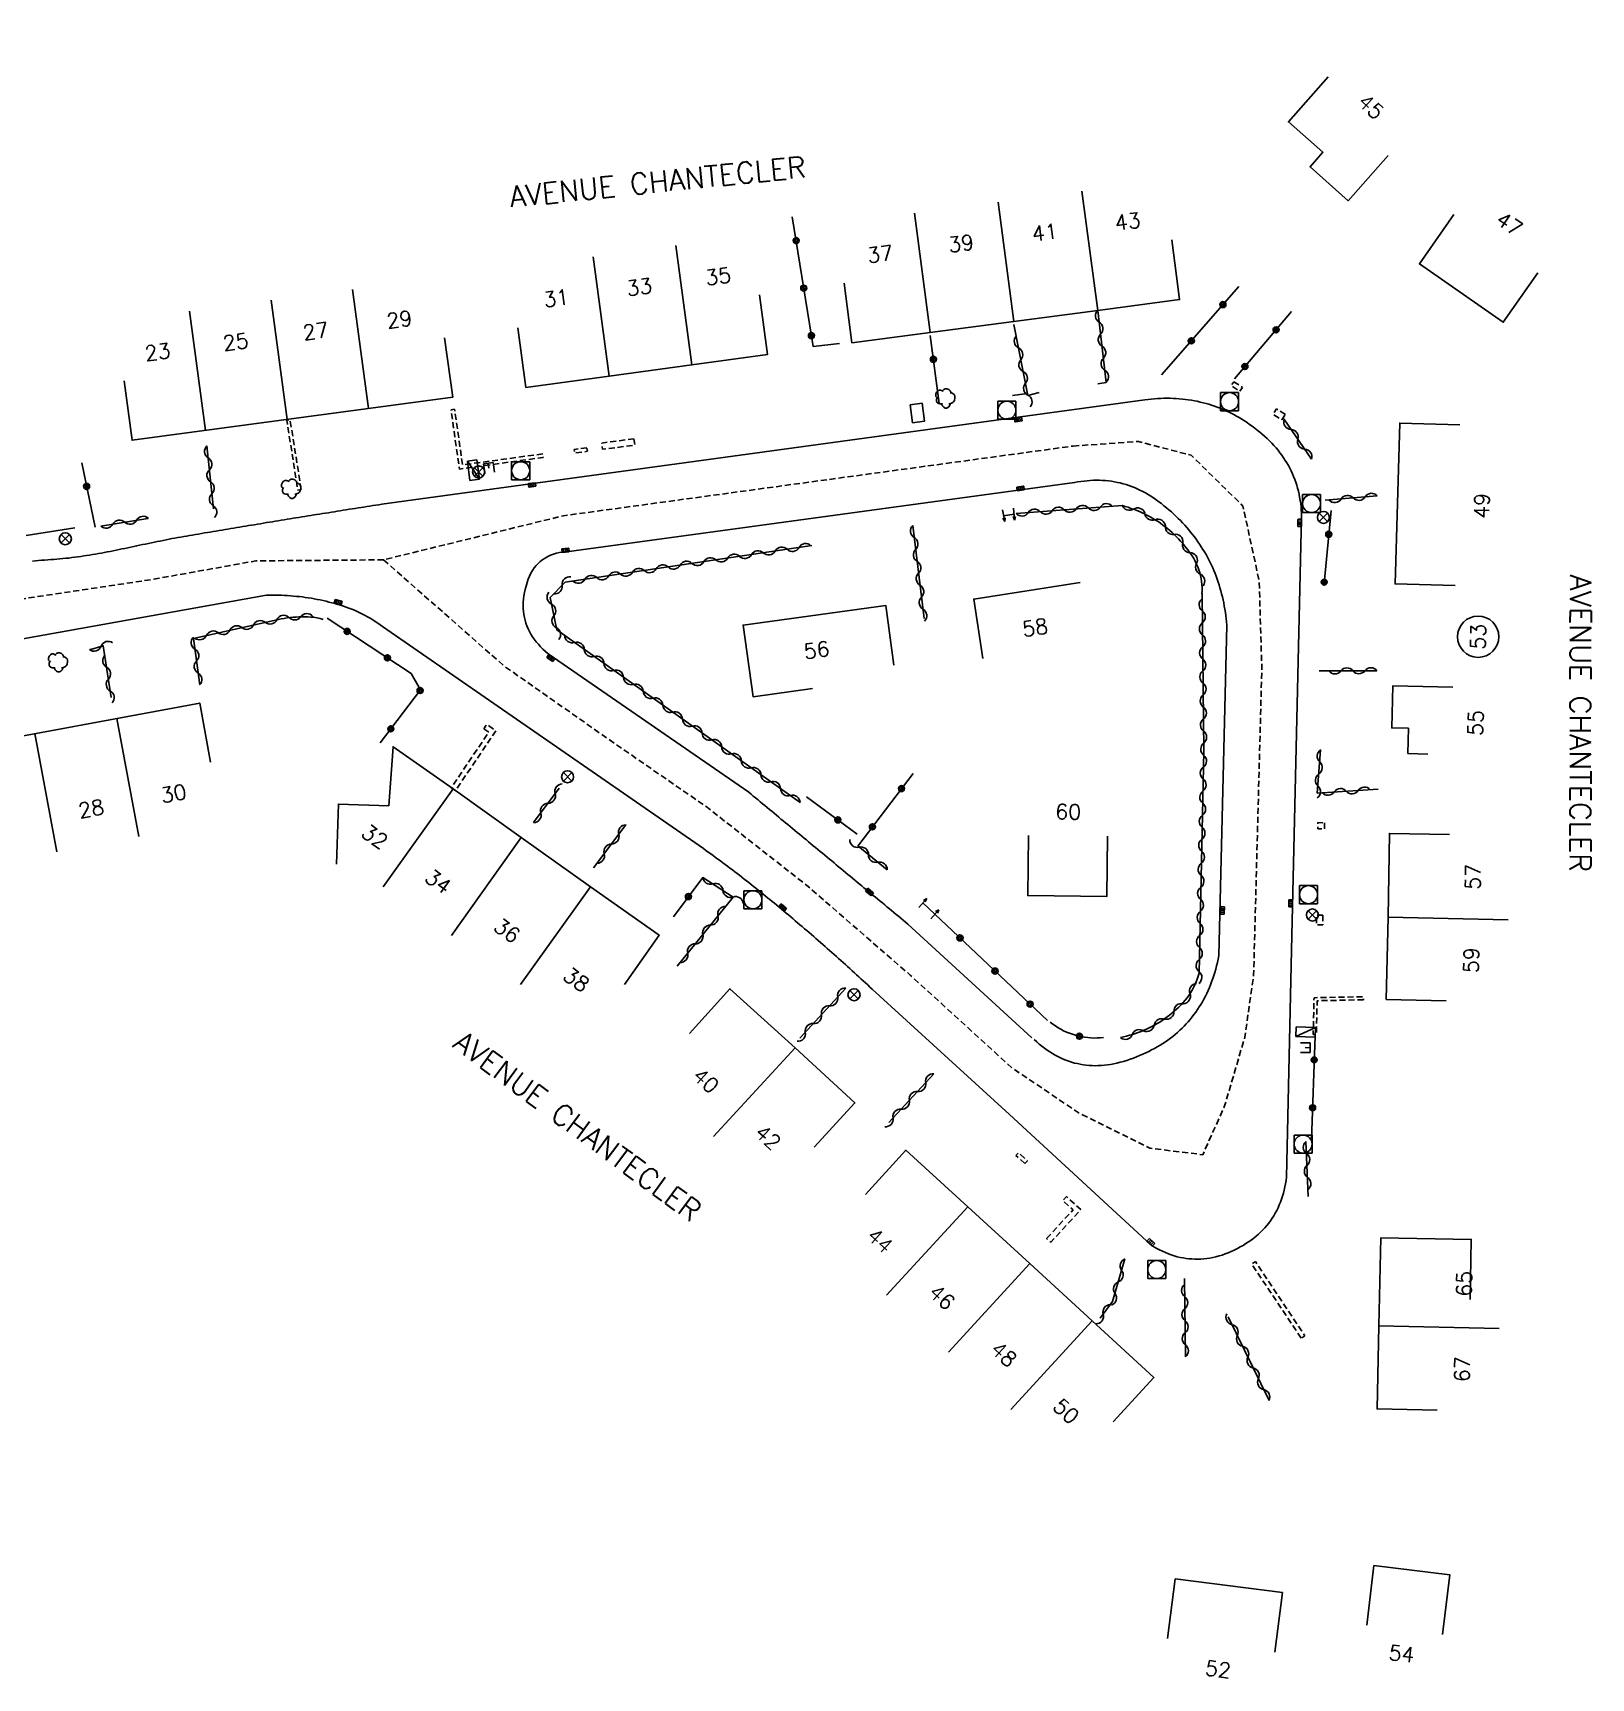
# Model space of a CAD drawing. Header units: millimetres. Extents: x 150037 to 150985, y 153000 to 154000.
# Drawn here: x 150397.4 to 150526.9, y 153077.4 to 153214.2 of the extents above; entities that cross this region are included whole.
import ezdxf
from ezdxf.enums import TextEntityAlignment as Align

# ---------------------------------------------------------------- set-up
doc = ezdxf.new("R2010")
doc.units = ezdxf.units.MM
doc.linetypes.add('DASHED', pattern=[0.75, 0.5, -0.25])
doc.layers.get('0').update_dxf_attribs({"linetype": 'CONTINUOUS'})
for name, color, linetype in [('W0001', 6, 'DASHED'), ('W0008', 7, 'CONTINUOUS'), ('W0100', 7, 'CONTINUOUS'), ('W0105', 7, 'CONTINUOUS'), ('W0112', 1, 'DASHED'), ('W0300', 7, 'CONTINUOUS'), ('W0302', 3, 'CONTINUOUS'), ('W0310', 3, 'CONTINUOUS'), ('W0322', 7, 'CONTINUOUS'), ('W0400', 7, 'CONTINUOUS'), ('W0420', 7, 'CONTINUOUS'), ('W0430', 7, 'CONTINUOUS'), ('W0469', 7, 'CONTINUOUS'), ('W0989', 7, 'CONTINUOUS'), ('W0991', 7, 'CONTINUOUS'), ('W1102', 7, 'CONTINUOUS'), ('W1471', 7, 'CONTINUOUS')]:
    doc.layers.add(name, color=color, linetype=linetype)
doc.styles.get("Standard").update_dxf_attribs({"font": 'romans.shx', "width": 0.85})

# ---------------------------------------------------------------- blocks, each defined once
blk = doc.blocks.new('T400')
for p, q in [((-0.15, 0.3), (0.15, 0.3)), ((-0.15, -0.25), (-0.15, 0.3)), ((-0.15, 0.15), (0.15, 0.15)), ((-0.15, 0), (0.15, 0)), ((0.15, 0.3), (0.15, -0.25)), ((-0.15, -0.15), (0.15, -0.15)), ((-0.15, -0.25), (-0.15, -0.3)), ((-0.15, -0.3), (0.15, -0.3)), ((0.15, -0.3), (0.15, -0.25))]:
    blk.add_line(p, q)
blk = doc.blocks.new('T420')
for p, q in [((0.75, 0.75), (-0.75, 0.75)), ((-0.75, 0.75), (-0.75, -0.75)), ((0.75, 0.75), (0.75, -0.75)), ((0.75, -0.75), (-0.75, -0.75))]:
    blk.add_line(p, q)
blk.add_ellipse((0, 0), major_axis=(-0.53, 0.53), ratio=1, start_param=3.926991, end_param=10.210176)
blk = doc.blocks.new('T430')
at = {"flags": 128}
for points in [[(-0.4, 2.1), (0.4, 2.1)], [(-0.4, 2.1), (-0.4, 1.3)], [(-0.4, 1.7), (0, 1.7)], [(0.8, 0.8), (-0.8, 0.8)], [(-0.8, 0.8), (-0.8, 0)], [(0.8, 0.8), (-0.8, 0)], [(-0.8, 0), (0.8, 0)], [(-0.4, 1.3), (0.4, 1.3)], [(0.8, 0), (0.8, 0.8)]]:
    blk.add_lwpolyline(points, dxfattribs=at)
blk = doc.blocks.new('T300')
for p, q in [((-0.8, 0.51), (-0.86, 0.34)), ((-0.86, 0.34), (-0.86, 0.17)), ((-0.86, 0.17), (-0.74, 0.06)), ((-0.69, 0.63), (-0.8, 0.51)), ((-0.8, -0.06), (-0.74, 0.06)), ((-0.74, 0.06), (-0.69, 0.11)), ((-0.57, 0.69), (-0.69, 0.63)), ((-0.46, 0.69), (-0.57, 0.69)), ((-0.29, 0.63), (-0.46, 0.69)), ((-0.29, 0.63), (-0.17, 0.74)), ((-0.23, 0.57), (-0.29, 0.63)), ((-0.17, 0.74), (-0.06, 0.8)), ((-0.06, 0.8), (0.06, 0.8)), ((0.06, 0.8), (0.23, 0.74)), ((0.23, 0.74), (0.34, 0.63)), ((0.34, 0.63), (0.4, 0.51)), ((0.46, 0.46), (0.34, 0.46)), ((0.4, 0.51), (0.4, 0.46)), ((0.57, 0.4), (0.46, 0.46)), ((0.57, 0.4), (0.69, 0.29)), ((0.69, 0.29), (0.74, 0.17)), ((0.74, 0.06), (0.69, -0.17)), ((0.74, 0.17), (0.74, 0.06)), ((-0.8, -0.17), (-0.8, -0.06)), ((-0.8, -0.23), (-0.8, -0.17)), ((-0.74, -0.34), (-0.8, -0.23)), ((-0.69, -0.4), (-0.74, -0.34)), ((-0.51, -0.46), (-0.69, -0.4)), ((-0.4, -0.46), (-0.51, -0.46)), ((-0.4, -0.46), (-0.34, -0.46)), ((-0.34, -0.46), (-0.34, -0.4)), ((-0.34, -0.51), (-0.34, -0.46)), ((-0.29, -0.63), (-0.34, -0.51)), ((-0.17, -0.74), (-0.29, -0.63)), ((-0.06, -0.8), (-0.17, -0.74)), ((0.06, -0.8), (-0.06, -0.8)), ((0.17, -0.74), (0.06, -0.8)), ((0.23, -0.69), (0.17, -0.74)), ((0.29, -0.46), (0.23, -0.46)), ((0.29, -0.63), (0.23, -0.69)), ((0.46, -0.4), (0.29, -0.46)), ((0.34, -0.51), (0.29, -0.63)), ((0.34, -0.51), (0.34, -0.46)), ((0.57, -0.34), (0.46, -0.4)), ((0.63, -0.29), (0.57, -0.34)), ((0.69, -0.17), (0.63, -0.29))]:
    blk.add_line(p, q)
blk = doc.blocks.new('t105o')
for p, q in [((-0.5, 0), (0.5, 0)), ((0.5, 0), (0.2, 0.1)), ((0.5, 0), (0.2, -0.1))]:
    blk.add_line(p, q)
blk = doc.blocks.new('t322o')
at = {"color": 0, "linetype": 'Continuous'}
for radius in [0.25, 0.15]:
    blk.add_circle((0, 0), radius, dxfattribs=at)
blk = doc.blocks.new('t310o')
at = {"color": 0, "linetype": 'Continuous'}
for centre, start, end in [((-0.5, 0.38), 216.8699, 323.1304), ((0.5, -0.37), 36.8699, 143.1303)]:
    blk.add_arc(centre, 0.625, start, end, dxfattribs=at)
blk = doc.blocks.new('T1471')
at = {"color": 0, "linetype": 'Continuous', "flags": 128}
blk.add_lwpolyline([(-0.75, -0.5), (-0.75, 0.5), (0.75, 0.5), (0.75, -0.5), (-0.75, -0.5)], dxfattribs=at)
blk = doc.blocks.new('T469')
at = {"color": 0, "linetype": 'Continuous', "flags": 128}
for points in [[(-0.35, 0.35), (0.35, -0.35)], [(-0.35, -0.35), (0.35, 0.35)]]:
    blk.add_lwpolyline(points, dxfattribs=at)
at = {"color": 0, "linetype": 'Continuous'}
blk.add_circle((0, 0), 0.5, dxfattribs=at)

msp = doc.modelspace()

# ---------------------------------------------------------------- linework, layer by layer
at = {"layer": 'W0001', "flags": 128}
msp.add_lwpolyline([(150426.51, 153170.37), (150415.89, 153170.28), (150407.32, 153168.74), (150394.54, 153166.83), (150389.23, 153166.35), (150383.24, 153167.36), (150379.26, 153170.8), (150375.07, 153175.28), (150371.51, 153180.66), (150368.05, 153186.94), (150366.1, 153191.09), (150363.87, 153196.76), (150361.89, 153203.5), (150360.4, 153209.82), (150358.88, 153216.33), (150352.5, 153243.7), (150345.45, 153273.85), (150343.01, 153284.16)], dxfattribs=at)
msp.add_lwpolyline([(150483.84, 153179.83), (150489.26, 153180.21), (150493.65, 153179.06), (150497.95, 153174.84), (150499.3, 153168.61), (150499.52, 153161.36), (150498.84, 153135.87), (150498.11, 153130.69), (150496.43, 153124.98), (150494.61, 153120.91), (150490.21, 153121.45), (150484.34, 153124.37), (150478.74, 153128.13), (150470.29, 153135.84), (150461.7, 153143.3), (150453.33, 153149.85), (150445.38, 153155.34), (150436.56, 153161.52), (150426.51, 153170.37), (150441.45, 153174.03)], close=True, dxfattribs=at)
at = {"layer": 'W0008', "flags": 128}
for points in [[(150490.3, 153113.41), (150490.54, 153113.26), (150490.78, 153113.12), (150491.02, 153112.99), (150491.26, 153112.88), (150491.51, 153112.77), (150491.75, 153112.67), (150491.99, 153112.58), (150492.24, 153112.5), (150492.48, 153112.43), (150492.72, 153112.37), (150492.97, 153112.33), (150493.22, 153112.29), (150493.46, 153112.26), (150493.71, 153112.24), (150493.96, 153112.23), (150494.21, 153112.23), (150494.45, 153112.23), (150494.7, 153112.25), (150494.95, 153112.28), (150495.21, 153112.32), (150495.46, 153112.37), (150495.71, 153112.43), (150495.96, 153112.5), (150496.21, 153112.57), (150496.47, 153112.66), (150496.72, 153112.76), (150496.98, 153112.87), (150497.23, 153112.98), (150497.49, 153113.11), (150497.73, 153113.24), (150497.97, 153113.37), (150498.2, 153113.52), (150498.42, 153113.66), (150498.64, 153113.81), (150498.85, 153113.97), (150499.05, 153114.13), (150499.24, 153114.3), (150499.42, 153114.47), (150499.6, 153114.65), (150499.77, 153114.84), (150499.94, 153115.02), (150500.09, 153115.22), (150500.24, 153115.42), (150500.38, 153115.62), (150500.51, 153115.83), (150500.64, 153116.05), (150500.76, 153116.27), (150500.87, 153116.5), (150500.97, 153116.73), (150501.07, 153116.97), (150501.16, 153117.21), (150501.24, 153117.46), (150501.31, 153117.71), (150501.38, 153117.97), (150501.43, 153118.23), (150501.49, 153118.5), (150501.53, 153118.77), (150501.57, 153119.05), (150501.98, 153137.91), (150502.83, 153173.97), (150502.82, 153174.25), (150502.8, 153174.52), (150502.78, 153174.79), (150502.75, 153175.05), (150502.71, 153175.31), (150502.66, 153175.57), (150502.61, 153175.83), (150502.56, 153176.08), (150502.49, 153176.33), (150502.42, 153176.58), (150502.34, 153176.82), (150502.25, 153177.06), (150502.16, 153177.29), (150502.06, 153177.53), (150501.96, 153177.76), (150501.85, 153177.98), (150501.73, 153178.21), (150501.6, 153178.43), (150501.47, 153178.64), (150501.33, 153178.86), (150501.18, 153179.07), (150501.03, 153179.27), (150500.87, 153179.48), (150500.7, 153179.68), (150500.53, 153179.88), (150500.35, 153180.07), (150500.16, 153180.26), (150499.97, 153180.45), (150499.77, 153180.63), (150499.56, 153180.81), (150499.35, 153180.99), (150499.14, 153181.16), (150498.93, 153181.32), (150498.72, 153181.48), (150498.5, 153181.63), (150498.29, 153181.78), (150498.07, 153181.92), (150497.85, 153182.06), (150497.63, 153182.19), (150497.41, 153182.32), (150497.19, 153182.44), (150496.97, 153182.55), (150496.74, 153182.67), (150496.51, 153182.77), (150496.28, 153182.87), (150496.05, 153182.97), (150495.82, 153183.06), (150495.59, 153183.14), (150495.35, 153183.22), (150495.11, 153183.3), (150494.88, 153183.37), (150494.64, 153183.43), (150494.4, 153183.49), (150494.15, 153183.55), (150493.91, 153183.6), (150493.66, 153183.64), (150493.41, 153183.68), (150493.17, 153183.71), (150492.92, 153183.74), (150492.66, 153183.76), (150492.41, 153183.78), (150492.16, 153183.79), (150491.9, 153183.8), (150491.64, 153183.8), (150491.38, 153183.8), (150491.12, 153183.79), (150490.86, 153183.78), (150490.59, 153183.76), (150490.33, 153183.74), (150490.06, 153183.71), (150489.79, 153183.67), (150426.36, 153174.99), (150426.11, 153174.95), (150425.87, 153174.92), (150425.62, 153174.88), (150425.38, 153174.84), (150425.13, 153174.8), (150424.88, 153174.76), (150424.64, 153174.72), (150424.39, 153174.68), (150424.15, 153174.65), (150423.9, 153174.61), (150423.65, 153174.57), (150423.41, 153174.53), (150423.16, 153174.49), (150422.92, 153174.45), (150422.67, 153174.41), (150422.43, 153174.37), (150422.18, 153174.33), (150421.93, 153174.29), (150421.69, 153174.25), (150421.44, 153174.21), (150421.2, 153174.17), (150420.95, 153174.14), (150420.71, 153174.1), (150420.46, 153174.06), (150420.21, 153174.02), (150419.97, 153173.98), (150419.72, 153173.94), (150419.48, 153173.9), (150419.23, 153173.86), (150418.99, 153173.82), (150418.74, 153173.78), (150418.49, 153173.74), (150418.25, 153173.7), (150418, 153173.66), (150417.76, 153173.62), (150417.51, 153173.58), (150417.27, 153173.54), (150417.02, 153173.5), (150416.78, 153173.46), (150416.53, 153173.41), (150416.28, 153173.37), (150416.04, 153173.33), (150415.79, 153173.29), (150415.55, 153173.25), (150415.3, 153173.21), (150415.06, 153173.17), (150414.81, 153173.13), (150414.57, 153173.09), (150414.32, 153173.05), (150414.07, 153173.01), (150413.83, 153172.97), (150413.58, 153172.93), (150413.34, 153172.88), (150413.09, 153172.84), (150412.85, 153172.8), (150412.6, 153172.76), (150412.36, 153172.72), (150412.11, 153172.68), (150411.87, 153172.64), (150411.62, 153172.6), (150411.37, 153172.55), (150411.13, 153172.51), (150410.88, 153172.47), (150410.64, 153172.43), (150410.39, 153172.39), (150410.15, 153172.35), (150409.9, 153172.3), (150409.66, 153172.26), (150409.41, 153172.22), (150409.17, 153172.17), (150408.92, 153172.13), (150408.68, 153172.08), (150408.43, 153172.03), (150408.19, 153171.98), (150407.94, 153171.93), (150407.7, 153171.88), (150407.46, 153171.83), (150407.21, 153171.78), (150406.97, 153171.73), (150406.72, 153171.68), (150406.48, 153171.63), (150406.24, 153171.58), (150405.99, 153171.52), (150405.75, 153171.47), (150405.5, 153171.42), (150405.26, 153171.37), (150405.02, 153171.32), (150404.77, 153171.27), (150404.53, 153171.22), (150404.28, 153171.17), (150404.04, 153171.12), (150403.79, 153171.07), (150403.55, 153171.02), (150403.31, 153170.98), (150403.06, 153170.93), (150402.82, 153170.89), (150402.57, 153170.84), (150402.32, 153170.8), (150402.08, 153170.76), (150401.83, 153170.72), (150401.59, 153170.69), (150401.34, 153170.65), (150401.09, 153170.62), (150400.84, 153170.58), (150400.6, 153170.55), (150400.35, 153170.52), (150400.1, 153170.5), (150399.85, 153170.47), (150399.6, 153170.45), (150399.35, 153170.43), (150399.1, 153170.41), (150398.85, 153170.39), (150398.6, 153170.37), (150398.34, 153170.35), (150398.09, 153170.33), (150397.84, 153170.31), (150397.59, 153170.29), (150397.33, 153170.27)], [(150480.41, 153130.62), (150470.09, 153140.09), (150469.9, 153140.25), (150469.7, 153140.41), (150469.51, 153140.57), (150469.32, 153140.73), (150469.13, 153140.88), (150468.94, 153141.04), (150468.75, 153141.2), (150468.56, 153141.36), (150468.36, 153141.52), (150468.17, 153141.68), (150467.98, 153141.84), (150467.79, 153142), (150467.6, 153142.16), (150467.41, 153142.31), (150467.21, 153142.47), (150467.02, 153142.63), (150466.83, 153142.79), (150466.64, 153142.95), (150466.45, 153143.11), (150466.26, 153143.27), (150466.06, 153143.43), (150465.87, 153143.58), (150465.68, 153143.74), (150465.49, 153143.9), (150465.3, 153144.06), (150465.11, 153144.22), (150464.92, 153144.38), (150464.72, 153144.54), (150464.53, 153144.7), (150464.34, 153144.85), (150464.15, 153145.01), (150463.96, 153145.17), (150463.77, 153145.33), (150463.57, 153145.49), (150463.38, 153145.65), (150463.19, 153145.81), (150463, 153145.97), (150462.81, 153146.12), (150462.62, 153146.28), (150462.42, 153146.44), (150462.23, 153146.6), (150462.04, 153146.76), (150461.85, 153146.92), (150461.66, 153147.08), (150461.47, 153147.24), (150461.28, 153147.4), (150461.08, 153147.55), (150460.89, 153147.71), (150460.7, 153147.87), (150460.51, 153148.03), (150460.32, 153148.19), (150460.13, 153148.35), (150459.93, 153148.51), (150459.74, 153148.67), (150459.55, 153148.82), (150459.36, 153148.98), (150459.17, 153149.14), (150458.98, 153149.3), (150458.79, 153149.46), (150458.59, 153149.62), (150458.4, 153149.78), (150458.21, 153149.94), (150458.02, 153150.09), (150457.83, 153150.25), (150457.64, 153150.41), (150457.44, 153150.57), (150457.25, 153150.73), (150457.06, 153150.89), (150456.87, 153151.05), (150440.2, 153162.56), (150439.97, 153162.75), (150439.76, 153162.94), (150439.56, 153163.14), (150439.38, 153163.35), (150439.2, 153163.55), (150439.04, 153163.76), (150438.9, 153163.97), (150438.76, 153164.19), (150438.64, 153164.41), (150438.53, 153164.64), (150438.43, 153164.87), (150438.35, 153165.1), (150438.28, 153165.34), (150438.22, 153165.58), (150438.18, 153165.82), (150438.15, 153166.07), (150438.13, 153166.32), (150438.12, 153166.58), (150438.13, 153166.84), (150438.15, 153167.1), (150438.18, 153167.37), (150438.23, 153167.64), (150438.29, 153167.91), (150438.36, 153168.19), (150438.44, 153168.48), (150438.54, 153168.75), (150438.64, 153169.01), (150438.76, 153169.25), (150438.9, 153169.48), (150439.04, 153169.69), (150439.2, 153169.89), (150439.36, 153170.07), (150439.54, 153170.24), (150439.74, 153170.39), (150439.94, 153170.52), (150440.16, 153170.64), (150440.39, 153170.75), (150440.63, 153170.84), (150440.88, 153170.91), (150441.14, 153170.97), (150441.42, 153171.01), (150441.71, 153171.04), (150483.95, 153176.79), (150484.21, 153176.84), (150484.48, 153176.89), (150484.74, 153176.92), (150485, 153176.95), (150485.26, 153176.97), (150485.52, 153176.98), (150485.77, 153176.99), (150486.02, 153176.98), (150486.28, 153176.97), (150486.53, 153176.96), (150486.77, 153176.93), (150487.02, 153176.9), (150487.27, 153176.86), (150487.51, 153176.81), (150487.75, 153176.76), (150487.99, 153176.7), (150488.23, 153176.63), (150488.47, 153176.55), (150488.7, 153176.46), (150488.93, 153176.37), (150489.16, 153176.27), (150489.39, 153176.17), (150489.62, 153176.05), (150489.85, 153175.93), (150490.07, 153175.8), (150490.3, 153175.66), (150490.52, 153175.52), (150490.74, 153175.36), (150490.95, 153175.2), (150491.17, 153175.04), (150491.38, 153174.87), (150491.59, 153174.7), (150491.8, 153174.53), (150492, 153174.35), (150492.19, 153174.18), (150492.38, 153174), (150492.57, 153173.81), (150492.75, 153173.63), (150492.93, 153173.44), (150493.11, 153173.26), (150493.28, 153173.06), (150493.44, 153172.87), (150493.6, 153172.68), (150493.76, 153172.48), (150493.92, 153172.28), (150494.07, 153172.08), (150494.21, 153171.87), (150494.35, 153171.66), (150494.49, 153171.45), (150494.62, 153171.24), (150494.75, 153171.03), (150494.88, 153170.81), (150495, 153170.59), (150495.11, 153170.37), (150495.22, 153170.15), (150495.33, 153169.92), (150495.44, 153169.7), (150495.53, 153169.47), (150495.63, 153169.23), (150495.72, 153169), (150495.81, 153168.76), (150495.89, 153168.52), (150495.97, 153168.28), (150496.04, 153168.04), (150496.11, 153167.79), (150496.18, 153167.54), (150496.24, 153167.29), (150496.3, 153167.04), (150496.35, 153166.78), (150496.4, 153166.52), (150496.45, 153166.26), (150496.49, 153166), (150496.52, 153165.74), (150496.56, 153165.47), (150496.58, 153165.2), (150496.61, 153164.93)], [(150388.78, 153162.42), (150416.78, 153167.42), (150417.03, 153167.42), (150417.28, 153167.43), (150417.53, 153167.43), (150417.78, 153167.42), (150418.03, 153167.42), (150418.28, 153167.41), (150418.53, 153167.39), (150418.78, 153167.38), (150419.03, 153167.36), (150419.27, 153167.33), (150419.52, 153167.31), (150419.77, 153167.28), (150420.01, 153167.25), (150420.26, 153167.21), (150420.51, 153167.17), (150420.75, 153167.13), (150421, 153167.08), (150421.24, 153167.03), (150421.48, 153166.98), (150421.73, 153166.92), (150421.97, 153166.86), (150422.21, 153166.8), (150422.45, 153166.73), (150422.7, 153166.66), (150422.94, 153166.59), (150423.17, 153166.51), (150423.41, 153166.43), (150423.64, 153166.35), (150423.87, 153166.26), (150424.09, 153166.17), (150424.32, 153166.07), (150424.54, 153165.96), (150424.76, 153165.86), (150424.98, 153165.74), (150425.19, 153165.63), (150425.4, 153165.51), (150425.61, 153165.38), (150425.82, 153165.25), (150426.03, 153165.11), (150426.23, 153164.97), (150426.43, 153164.83), (150453.11, 153146.36), (150453.31, 153146.21), (150453.51, 153146.07), (150453.71, 153145.92), (150453.91, 153145.78), (150454.11, 153145.63), (150454.31, 153145.48), (150454.51, 153145.33), (150454.71, 153145.19), (150454.91, 153145.04), (150455.11, 153144.89), (150455.31, 153144.74), (150455.51, 153144.59), (150455.7, 153144.44), (150455.9, 153144.29), (150456.1, 153144.14), (150456.29, 153143.99), (150456.49, 153143.83), (150456.68, 153143.68), (150456.88, 153143.53), (150457.07, 153143.37), (150457.27, 153143.22), (150457.46, 153143.06), (150457.66, 153142.91), (150457.85, 153142.75), (150458.04, 153142.6), (150458.23, 153142.44), (150458.43, 153142.28), (150458.62, 153142.13), (150458.81, 153141.97), (150459.01, 153141.81), (150459.2, 153141.65), (150459.4, 153141.49), (150459.59, 153141.32), (150459.78, 153141.16), (150459.97, 153141), (150460.17, 153140.84), (150460.36, 153140.68), (150460.55, 153140.52), (150460.74, 153140.35), (150460.93, 153140.19), (150461.13, 153140.03), (150461.32, 153139.87), (150461.51, 153139.7), (150461.7, 153139.54), (150461.89, 153139.38), (150462.08, 153139.21), (150462.27, 153139.05), (150462.46, 153138.88), (150462.65, 153138.72), (150462.84, 153138.55), (150463.03, 153138.39), (150463.22, 153138.22), (150463.4, 153138.05), (150463.59, 153137.89), (150463.78, 153137.72), (150463.97, 153137.56), (150464.16, 153137.39), (150464.34, 153137.22), (150464.53, 153137.05), (150464.72, 153136.89), (150464.9, 153136.72), (150465.09, 153136.55), (150465.28, 153136.38), (150465.46, 153136.21), (150465.65, 153136.04), (150465.83, 153135.87), (150466.02, 153135.7), (150466.2, 153135.53), (150466.39, 153135.36), (150466.57, 153135.19), (150466.76, 153135.02), (150466.94, 153134.85), (150467.13, 153134.68), (150478.54, 153124.26), (150490.29, 153113.41)], [(150480.6, 153130.48), (150480.81, 153130.28), (150481.02, 153130.1), (150481.23, 153129.93), (150481.45, 153129.76), (150481.67, 153129.61), (150481.89, 153129.46), (150482.11, 153129.32), (150482.33, 153129.19), (150482.56, 153129.07), (150482.78, 153128.96), (150483.01, 153128.86), (150483.24, 153128.76), (150483.48, 153128.68), (150483.71, 153128.6), (150483.95, 153128.53), (150484.19, 153128.48), (150484.43, 153128.43), (150484.67, 153128.39), (150484.92, 153128.36), (150485.17, 153128.33), (150485.42, 153128.32), (150485.67, 153128.31), (150485.92, 153128.32), (150486.18, 153128.33), (150486.43, 153128.35), (150486.69, 153128.38), (150486.95, 153128.42), (150487.22, 153128.47), (150487.48, 153128.53), (150487.75, 153128.6), (150488.02, 153128.67), (150488.29, 153128.75), (150488.57, 153128.85), (150488.84, 153128.94), (150489.1, 153129.05), (150489.36, 153129.15), (150489.62, 153129.26), (150489.87, 153129.38), (150490.12, 153129.49), (150490.36, 153129.62), (150490.6, 153129.74), (150490.83, 153129.88), (150491.06, 153130.01), (150491.28, 153130.15), (150491.5, 153130.3), (150491.71, 153130.44), (150491.92, 153130.6), (150492.12, 153130.75), (150492.32, 153130.91), (150492.51, 153131.08), (150492.7, 153131.25), (150492.89, 153131.42), (150493.06, 153131.6), (150493.24, 153131.79), (150493.41, 153131.97), (150493.57, 153132.16), (150493.73, 153132.36), (150493.88, 153132.56), (150494.03, 153132.76), (150494.18, 153132.97), (150494.32, 153133.19), (150494.45, 153133.4), (150494.58, 153133.62), (150494.71, 153133.85), (150494.83, 153134.08), (150494.94, 153134.31), (150495.05, 153134.55), (150495.16, 153134.8), (150495.26, 153135.04), (150495.35, 153135.29), (150495.45, 153135.55), (150495.53, 153135.81), (150495.61, 153136.07), (150495.69, 153136.34), (150495.76, 153136.62), (150495.83, 153136.89), (150495.89, 153137.17), (150495.95, 153137.46), (150496.6, 153164.92)]]:
    msp.add_lwpolyline(points, dxfattribs=at)
at = {"layer": 'W0100', "flags": 128}
for points in [[(150510.01, 153203.98), (150506.7, 153200.23), (150503.53, 153203.03), (150504.6, 153204.25), (150501.73, 153206.78), (150505.03, 153210.53)], [(150522.45, 153194.23), (150519.59, 153190.12), (150512.62, 153194.97), (150515.47, 153199.08)], [(150464.8, 153193.38), (150465.44, 153188.42), (150471.96, 153189.27), (150478.91, 153190.19), (150485.89, 153191.11), (150492.68, 153192.01), (150492.03, 153196.97)], [(150437.68, 153189.67), (150438.35, 153184.71), (150445.26, 153185.65), (150452.15, 153186.57), (150458.44, 153187.45), (150457.75, 153192.4)], [(150404.94, 153185.26), (150405.61, 153180.31), (150432.26, 153183.88), (150431.59, 153188.84)], [(150515.6, 153168.23), (150510.6, 153168.37), (150510.99, 153181.74), (150515.99, 153181.6)], [(150478.05, 153174.04), (150478.92, 153174.17)], [(150484.41, 153168.48), (150475.57, 153167.1), (150476.34, 153162.16)], [(150462.18, 153159.68), (150457.23, 153158.99), (150456.4, 153164.95), (150468.27, 153166.56), (150468.94, 153161.61)], [(150511.65, 153154.26), (150511.7, 153156.37), (150510.32, 153156.4), (150510.41, 153159.9), (150515.41, 153159.77)], [(150412.14, 153153.55), (150411.23, 153158.46), (150390.57, 153154.64), (150391.48, 153149.72)], [(150422.6, 153145.07), (150422.76, 153150.06), (150426.95, 153149.92), (150427.31, 153154.83), (150432.3, 153151.33), (150437.96, 153147.28), (150443.71, 153143.19), (150449.43, 153139.16), (150446.55, 153135.07)], [(150511.65, 153154.26), (150513.32, 153154.2)], [(150486.7, 153147.38), (150486.64, 153142.38), (150480.06, 153142.46), (150480.12, 153147.46)], [(150515.13, 153147.53), (150510.13, 153147.62), (150510.01, 153140.66), (150509.86, 153133.82), (150514.85, 153133.71)], [(150472.34, 153140.9), (150471.34, 153141.84)], [(150462.31, 153121.54), (150465.7, 153125.22), (150460.72, 153129.8), (150455.31, 153134.71), (150451.95, 153131)], [(150487.17, 153098.7), (150490.55, 153102.38), (150485.41, 153107.09), (150480.24, 153111.85), (150475.08, 153116.58), (150469.94, 153121.28), (150466.57, 153117.6)], [(150516.85, 153108.86), (150516.93, 153113.86), (150509.41, 153113.99), (150509.25, 153106.69), (150509.1, 153099.78), (150514.09, 153099.66)], [(150500.6, 153079.54), (150501.23, 153084.5), (150492.32, 153085.64), (150491.69, 153080.68)], [(150514.54, 153081.02), (150515.14, 153085.99), (150508.84, 153086.75), (150508.24, 153081.78)]]:
    msp.add_lwpolyline(points, dxfattribs=at)
at = {"layer": 'W0112', "flags": 128}
for points in [[(150497.18, 153185.18), (150497.91, 153184.71), (150497.7, 153184.38), (150496.96, 153184.85)], [(150439.74, 153179.18), (150433.08, 153178.26), (150432.42, 153182.89), (150432.12, 153182.84), (150432.82, 153177.92), (150439.78, 153178.88)], [(150501.48, 153182.46), (150500.73, 153182.92), (150500.45, 153182.47), (150501.19, 153182.01)], [(150419.67, 153176.21), (150418.74, 153182.02), (150418.47, 153181.97), (150419.39, 153176.17)], [(150447.33, 153180.43), (150444.65, 153180.08), (150444.71, 153179.56), (150447.4, 153179.9)], [(150443.42, 153179.69), (150442.35, 153179.54), (150442.39, 153179.24), (150443.47, 153179.39)], [(150434.85, 153156.33), (150435.26, 153156.04), (150432.14, 153151.42), (150432.5, 153151.19), (150435.85, 153156.16), (150435.09, 153156.68)], [(150504.74, 153148.51), (150504.74, 153148), (150504.18, 153148), (150504.18, 153148.52)], [(150504.6, 153140.83), (150504.59, 153140.01), (150504.05, 153140.01), (150504.06, 153140.83)], [(150507.97, 153133.79), (150504.12, 153133.71), (150504.05, 153130.91), (150503.79, 153130.91), (150503.86, 153133.96), (150507.97, 153134.05)], [(150479.82, 153120.18), (150479.08, 153120.84), (150479.3, 153121.07), (150480.03, 153120.41)], [(150481.63, 153113.94), (150483.83, 153116.32), (150482.97, 153117.09), (150483.28, 153117.43), (150484.47, 153116.34), (150481.97, 153113.63)], [(150502.8, 153105.66), (150498.67, 153111.82), (150498.98, 153112.02), (150503.1, 153105.86)]]:
    msp.add_lwpolyline(points, close=True, dxfattribs=at)
at = {"layer": 'W0302', "flags": 128}
msp.add_lwpolyline([(150396.8, 153172.38), (150400.84, 153173.03)], dxfattribs=at)
at = {"layer": 'W0310', "flags": 128}
for points in [[(150485.89, 153191.11), (150486.58, 153185.11), (150485.89, 153185)], [(150481.02, 153184.29), (150480.08, 153184.04), (150478.91, 153189.94)], [(150479.82, 153184.18), (150478.8, 153184.04)], [(150503.66, 153178.75), (150501.35, 153182.08)], [(150411.82, 153179.85), (150412.37, 153174.62)], [(150479.11, 153174.22), (150487.91, 153174.89)], [(150487.9, 153174.89), (150488.15, 153174.81), (150488.4, 153174.74), (150488.64, 153174.65), (150488.88, 153174.57), (150489.12, 153174.47), (150489.35, 153174.38), (150489.58, 153174.27), (150489.81, 153174.16), (150490.03, 153174.05), (150490.25, 153173.93), (150490.47, 153173.81), (150490.68, 153173.68), (150490.89, 153173.55), (150491.09, 153173.41), (150491.29, 153173.26), (150491.49, 153173.11), (150491.68, 153172.96), (150491.87, 153172.8), (150492.06, 153172.64), (150492.24, 153172.47), (150492.42, 153172.29), (150492.6, 153172.11), (150492.77, 153171.92), (150492.94, 153171.73), (150493.1, 153171.54), (150493.26, 153171.34), (150493.42, 153171.13), (150493.57, 153170.92), (150493.72, 153170.7), (150493.86, 153170.48), (150493.98, 153170.25), (150494.1, 153170.02), (150494.2, 153169.79), (150494.28, 153169.55), (150494.36, 153169.31), (150494.42, 153169.07), (150494.47, 153168.82), (150494.51, 153168.57), (150494.54, 153168.32), (150494.55, 153168.06), (150494.55, 153167.8), (150494.54, 153167.54)], [(150509.1, 153175.69), (150504.78, 153175.32)], [(150403.02, 153173.18), (150406.92, 153173.8)], [(150470.5, 153173.22), (150471.44, 153165.5)], [(150461.15, 153150.19), (150440.92, 153164.54), (150440.35, 153167.25), (150441.62, 153168.5), (150462.12, 153171.55)], [(150487.78, 153130.65), (150488.03, 153130.71), (150488.28, 153130.77), (150488.52, 153130.84), (150488.77, 153130.91), (150489.01, 153130.98), (150489.24, 153131.07), (150489.48, 153131.16), (150489.71, 153131.25), (150489.93, 153131.35), (150490.16, 153131.46), (150490.38, 153131.57), (150490.6, 153131.69), (150490.82, 153131.81), (150491.03, 153131.94), (150491.24, 153132.07), (150491.45, 153132.22), (150491.65, 153132.36), (150491.85, 153132.51), (150492.05, 153132.67), (150492.24, 153132.84), (150492.44, 153133), (150492.62, 153133.18), (150492.81, 153133.36), (150492.99, 153133.55), (150493.15, 153133.75), (150493.31, 153133.95), (150493.46, 153134.15), (150493.6, 153134.37), (150493.73, 153134.58), (150493.84, 153134.81), (150493.95, 153135.04), (150494.05, 153135.27), (150494.14, 153135.51), (150494.22, 153135.76), (150494.3, 153136.01), (150494.7, 153154.45), (150494.55, 153167.58)], [(150411.23, 153159.97), (150410.72, 153163.84), (150417.77, 153165.41), (150418.01, 153165.46), (150418.26, 153165.5), (150418.5, 153165.54), (150418.74, 153165.57), (150418.99, 153165.59), (150419.24, 153165.61), (150419.48, 153165.62), (150419.73, 153165.63), (150419.98, 153165.63), (150420.22, 153165.62), (150420.47, 153165.61), (150420.73, 153165.59), (150420.98, 153165.55), (150421.24, 153165.49), (150421.48, 153165.42)], [(150402.07, 153162.89), (150403.21, 153163.23), (150403.88, 153158.93)], [(150509.09, 153161.15), (150504.29, 153161.13)], [(150504.41, 153154.56), (150504.13, 153150.98), (150509.2, 153151.3)], [(150438.99, 153148.52), (150441.11, 153151.38)], [(150446.66, 153148.34), (150443.97, 153144.77)], [(150468.38, 153144.6), (150465.93, 153146.58)], [(150453.05, 153143.97), (150455.57, 153142.33), (150450.91, 153136.59)], [(150464.94, 153134.76), (150461.12, 153130.6)], [(150472.26, 153127.64), (150468.51, 153123.58)], [(150503.19, 153122.01), (150503.38, 153117.44)], [(150488.14, 153112.25), (150487.11, 153108.7), (150486.08, 153107.32)], [(150493.17, 153104.11), (150493.09, 153110.63)], [(150500.12, 153100.48), (150496.73, 153107.43)]]:
    msp.add_lwpolyline(points, dxfattribs=at)
at = {"layer": 'W0322', "flags": 128}
for points in [[(150460.49, 153198.89), (150462.22, 153188.11), (150464.41, 153188.35)], [(150497.61, 153193.1), (150491.18, 153185.75)], [(150501.99, 153191.02), (150497.25, 153185.41)], [(150471.96, 153189.02), (150472.7, 153183.38)], [(150401.42, 153178.44), (150402.54, 153173.09)], [(150505.27, 153174.48), (150504.69, 153168.39)], [(150421.82, 153165.52), (150428.8, 153160.93), (150429.58, 153159.55), (150426.23, 153155.15)], [(150465.93, 153146.57), (150470.54, 153152.61)], [(150465.89, 153147.56), (150461.66, 153150.67)], [(150453.04, 153143.97), (150450.62, 153140.7)], [(150481.7, 153132.06), (150472.35, 153140.9)], [(150486.35, 153130.65), (150486.09, 153130.63), (150485.83, 153130.62), (150485.57, 153130.61), (150485.31, 153130.63), (150485.05, 153130.65), (150484.79, 153130.68), (150484.53, 153130.72), (150484.28, 153130.78), (150484.02, 153130.85), (150483.77, 153130.92), (150483.52, 153131.01), (150483.28, 153131.11), (150483.04, 153131.22), (150482.81, 153131.34), (150482.58, 153131.47), (150482.36, 153131.61), (150482.14, 153131.76), (150481.93, 153131.92)], [(150503.94, 153130.8), (150503.66, 153122.14)]]:
    msp.add_lwpolyline(points, dxfattribs=at)
at = {"layer": 'W1102', "flags": 128}
for points in [[(150485.89, 153191.11), (150484.57, 153201.02)], [(150471.96, 153189.27), (150470.65, 153199.19)], [(150478.91, 153190.19), (150477.6, 153200.1)], [(150452.15, 153186.57), (150450.82, 153196.49)], [(150445.27, 153185.65), (150443.94, 153195.56)], [(150425.26, 153182.94), (150423.93, 153192.85)], [(150411.72, 153181.13), (150410.39, 153191.04)], [(150418.5, 153182.04), (150417.17, 153191.95)], [(150404.35, 153157.19), (150406.17, 153147.36)], [(150397.53, 153155.93), (150399.35, 153146.09)], [(150432.3, 153151.33), (150426.49, 153143.19)], [(150437.96, 153147.28), (150432.17, 153139.14)], [(150443.71, 153143.19), (150437.91, 153135.05)], [(150510.01, 153140.66), (150520, 153140.44)], [(150460.72, 153129.8), (150453.95, 153122.43)], [(150475.08, 153116.58), (150468.32, 153109.22)], [(150480.24, 153111.85), (150473.47, 153104.49)], [(150485.41, 153107.09), (150478.65, 153099.72)], [(150509.25, 153106.69), (150519.25, 153106.47)]]:
    msp.add_lwpolyline(points, dxfattribs=at)
at = {"layer": 'W1102'}
msp.add_lwpolyline([(150517.5, 153165.69, 1), (150517.5, 153162.26, 1)], format="xyb", close=True, dxfattribs=at)

# ---------------------------------------------------------------- block references
at = {"layer": 'W0105'}
for p, rotation in [((150478.05, 153174.04), 281.4873784980097), ((150478.92, 153174.17), 275.7790426389415), ((150471.34, 153141.84), 49.01293835620831), ((150472.34, 153140.9), 49.13807975946957)]:
    msp.add_blockref('t105o', p, dxfattribs=dict(at, rotation=rotation))
at = {"layer": 'W0300'}
for p in [(150473.27, 153183.79), (150418.9, 153176.28), (150399.51, 153161.85)]:
    msp.add_blockref('T300', p, dxfattribs=at)
at = {"layer": 'W0310'}
for p, rotation in [((150486, 153190.12), 276.6153620740302), ((150479.3, 153187.99), 101.1820346217935), ((150486.23, 153188.13), 276.6153620740302), ((150479.68, 153186.03), 101.1820346217935), ((150486.46, 153186.14), 276.6153620740302), ((150480.07, 153184.07), 101.1820346217935), ((150501.95, 153181.21), 124.8206056377438), ((150411.93, 153178.85), 275.9188820891275), ((150503.09, 153179.57), 124.8206056377438), ((150412.13, 153176.86), 275.9188820891275), ((150412.34, 153174.87), 275.9188820891275), ((150506.11, 153175.43), 184.9851749440276), ((150508.11, 153175.61), 184.9851749440276), ((150480.1, 153174.29), 4.340205653013168), ((150482.1, 153174.45), 4.340205653013168), ((150484.09, 153174.6), 4.340205653013168), ((150486.09, 153174.75), 4.340205653013168), ((150488.85, 153174.58), 339.9650863946693), ((150490.65, 153173.7), 328.6783560436139), ((150404.01, 153173.33), 9.109753908842727), ((150405.98, 153173.65), 9.109753908842727), ((150470.62, 153172.23), 276.9811033238724), ((150492.23, 153172.48), 317.1062878165329), ((150461.05, 153171.39), 8.46499617092452), ((150493.54, 153170.97), 306.1441432969716), ((150451.16, 153169.92), 8.46499617092452), ((150453.14, 153170.21), 8.46499617092452), ((150455.12, 153170.51), 8.46499617092452), ((150457.09, 153170.8), 8.46499617092452), ((150459.07, 153171.1), 8.46499617092452), ((150470.86, 153170.24), 276.9811033238724), ((150441.37, 153168.25), 44.49474071935816), ((150443.25, 153168.74), 8.46499617092452), ((150445.23, 153169.03), 8.46499617092452), ((150447.2, 153169.33), 8.46499617092452), ((150449.18, 153169.62), 8.46499617092452), ((150471.1, 153168.26), 276.9811033238724), ((150494.39, 153169.18), 284.4898281044017), ((150440.47, 153166.69), 101.8625035227893), ((150471.35, 153166.27), 276.9811033238724), ((150494.57, 153166.13), 90.65754453595869), ((150413.75, 153164.52), 12.60952366287329), ((150415.7, 153164.95), 12.60952366287329), ((150417.65, 153165.39), 12.60952366287329), ((150419.63, 153165.63), 1.484966833550545), ((150440.88, 153164.73), 101.8625035227893), ((150494.59, 153164.13), 90.65754453595869), ((150403.03, 153163.18), 16.45721457221683), ((150410.84, 153162.95), 97.52663120224146), ((150411.8, 153164.08), 12.60952366287329), ((150442.39, 153163.5), 144.646212922531), ((150403.49, 153161.44), 278.8782919846736), ((150444.02, 153162.34), 144.646212922531), ((150494.61, 153162.13), 90.65754453595869), ((150411.1, 153160.96), 97.52663120224146), ((150445.65, 153161.18), 144.646212922531), ((150447.28, 153160.02), 144.646212922531), ((150494.63, 153160.13), 90.65754453595869), ((150506.09, 153161.14), 180.2559368139059), ((150508.09, 153161.15), 180.2559368139059), ((150403.79, 153159.46), 278.8782919846736), ((150448.91, 153158.87), 144.646212922531), ((150450.55, 153157.71), 144.646212922531), ((150494.66, 153158.13), 90.65754453595869), ((150452.18, 153156.55), 144.646212922531), ((150494.68, 153156.13), 90.65754453595869), ((150453.81, 153155.4), 144.646212922531), ((150455.44, 153154.24), 144.646212922531), ((150457.07, 153153.08), 144.646212922531), ((150494.69, 153154.13), 88.7422378326298), ((150504.33, 153153.57), 265.5264838330959), ((150458.7, 153151.92), 144.646212922531), ((150494.65, 153152.14), 88.7422378326298), ((150504.18, 153151.57), 265.5264838330959), ((150440.78, 153150.93), 53.4500544147317), ((150460.33, 153150.77), 144.646212922531), ((150494.61, 153150.14), 88.7422378326298), ((150505.54, 153151.07), 3.59425887606185), ((150507.53, 153151.19), 3.59425887606185), ((150439.59, 153149.32), 53.4500544147317), ((150446.06, 153147.54), 232.8951737393452), ((150494.56, 153148.14), 88.7422378326298), ((150466.05, 153146.48), 141.0710574166407), ((150494.52, 153146.14), 88.7422378326298), ((150444.85, 153145.94), 232.8951737393452), ((150467.6, 153145.23), 141.0710574166407), ((150494.47, 153144.14), 88.7422378326298), ((150453.89, 153143.43), 326.7400566730886), ((150455.56, 153142.33), 326.7400566730886), ((150494.43, 153142.14), 88.7422378326298), ((150454.31, 153140.78), 230.9544615314621), ((150494.39, 153140.14), 88.7422378326298), ((150453.05, 153139.22), 230.9544615314621), ((150494.34, 153138.14), 88.7422378326298), ((150451.79, 153137.67), 230.9544615314621), ((150494.3, 153136.14), 88.7422378326298), ((150464.26, 153134.03), 227.4690888518985), ((150493.55, 153134.3), 56.91980103173552), ((150462.91, 153132.55), 227.4690888518985), ((150492.22, 153132.82), 39.97695063762644), ((150461.56, 153131.08), 227.4690888518985), ((150490.58, 153131.68), 28.25736037500833), ((150488.75, 153130.9), 16.47597533567506), ((150471.58, 153126.9), 227.2512477394851), ((150470.22, 153125.43), 227.2512477394851), ((150468.86, 153123.97), 227.2512477394851), ((150503.23, 153121.01), 272.4336630486979), ((150503.32, 153119.02), 272.4336630486979), ((150487.86, 153111.29), 253.8551348655233), ((150487.31, 153109.37), 253.8551348655233), ((150493.11, 153109.11), 90.74568803003433), ((150486.33, 153107.65), 233.2665229507859), ((150493.14, 153107.11), 90.74568803003433), ((150497.05, 153106.78), 115.9900766678623), ((150493.16, 153105.11), 90.74568803003433), ((150497.93, 153104.98), 115.9900766678623), ((150498.8, 153103.18), 115.9900766678623), ((150499.68, 153101.38), 115.9900766678623)]:
    msp.add_blockref('t310o', p, dxfattribs=dict(at, rotation=rotation))
at = {"layer": 'W0322'}
for p, rotation in [((150460.81, 153196.91), 279.1235267959997), ((150461.44, 153192.96), 279.1235267959997), ((150496.29, 153191.59), 228.8048894285147), ((150500.7, 153189.49), 229.7815963189759), ((150462.08, 153189.01), 279.1235267959997), ((150493.66, 153188.58), 228.8048894285147), ((150472.22, 153187.04), 277.4759855691091), ((150498.12, 153186.44), 229.7815963189759), ((150401.83, 153176.48), 281.7684121578063), ((150505.08, 153172.49), 264.4927063975422), ((150504.7, 153168.51), 264.4927063975422), ((150423.49, 153164.42), 326.6721372758453), ((150426.83, 153162.22), 326.6721372758453), ((150429.55, 153159.5), 232.6499087386959), ((150427.12, 153156.32), 232.6499087386959), ((150469.57, 153151.35), 52.68146515587561), ((150464.28, 153148.74), 143.587348448395), ((150467.15, 153148.17), 52.68146515587561), ((150451.85, 153142.37), 233.4723606976311), ((150474.43, 153138.93), 136.6289067772215), ((150477.34, 153136.18), 136.6289067772215), ((150480.25, 153133.43), 136.6289067772215), ((150484.36, 153130.76), 167.7194220712582), ((150503.87, 153128.8), 268.1668336549692), ((150503.74, 153124.81), 268.1668336549692)]:
    msp.add_blockref('t322o', p, dxfattribs=dict(at, rotation=rotation))
at = {"layer": 'W0400'}
for p, rotation in [((150479.27, 153182.03), 277.7909178382786), ((150438.86, 153176.59), 277.7909178375492), ((150479.46, 153176.3), 97.75809294512514), ((150502.67, 153173.45), 178.6456475169009), ((150441.64, 153171.17), 95.49713406474285), ((150422.74, 153166.85), 75.95567134078048), ((150440.41, 153162.21), 235.3734891667843), ((150466.9, 153142.75), 50.34507622378601), ((150459.69, 153141.46), 50.24656194375976), ((150501.91, 153141.81), 178.6456475139345), ((150496.25, 153141.21), 358.6323886083478), ((150490.29, 153113.63), 47.28763015561668)]:
    msp.add_blockref('T400', p, dxfattribs=dict(at, rotation=rotation))
at = {"layer": 'W0420'}
for p in [(150496.84, 153183.52), (150478.33, 153182.81), (150437.91, 153177.78), (150503.65, 153175.05), (150457.22, 153142.11), (150503.4, 153142.53), (150502.95, 153121.79), (150490.79, 153111.36)]:
    msp.add_blockref('T420', p, dxfattribs=at)
at = {"layer": 'W0430'}
for p, rotation in [((150433.59, 153177.77), 277.7909178356451), ((150503.17, 153131.51), 178.7506980615246)]:
    msp.add_blockref('T430', p, dxfattribs=dict(at, rotation=rotation))
at = {"layer": 'W0469'}
for p in [(150434.42, 153177.68), (150504.64, 153173.9), (150400.06, 153172.12), (150441.81, 153152.33), (150503.72, 153140.84), (150465.62, 153134.21)]:
    msp.add_blockref('T469', p, dxfattribs=at)
at = {"layer": 'W1471', "rotation": 277.7909178359021}
msp.add_blockref('T1471', (150470.88, 153182.57), dxfattribs=at)

# ---------------------------------------------------------------- texts
at = {"layer": 'W0989'}
for rotation, p in [(5.8721, (150449.3, 153201.81)), (269.9219, (150526, 153156.76)), (323.6504, (150442.64, 153123.28))]:
    msp.add_text('AVENUE CHANTECLER', height=1.75, rotation=rotation, dxfattribs=at).set_placement(p, align=Align.MIDDLE)
at = {"layer": 'W0991'}
for s, rotation, p in [('45', 316.7339, (150508.6, 153208.05)), ('43', 7.5423, (150488.37, 153198.5)), ('47', 325.194, (150520.1, 153198.3)), ('41', 7.5182, (150481.48, 153197.59)), ('37', 7.4478, (150467.79, 153195.79)), ('39', 7.4976, (150474.52, 153196.67)), ('33', 7.6686, (150447.77, 153193.05)), ('35', 7.8985, (150454.33, 153193.94)), ('31', 7.6898, (150440.87, 153192.12)), ('29', 7.6394, (150427.83, 153190.35)), ('27', 8.1354, (150420.87, 153189.39)), ('23', 7.6394, (150407.73, 153187.65)), ('25', 7.1394, (150414.22, 153188.49)), ('49', 88.3161, (150517.8, 153174.85)), ('58', 8.8933, (150480.67, 153164.74)), ('53', 88.7033, (150517.5, 153163.98)), ('56', 7.7391, (150462.51, 153162.87)), ('55', 87.6163, (150517.29, 153156.81)), ('30', 10.483, (150409.06, 153150.94)), ('28', 10.483, (150402.21, 153149.68)), ('60', 359.3063, (150483.43, 153149.42)), ('32', 324.9445, (150425.78, 153147.35)), ('34', 324.4709, (150431.06, 153143.61)), ('57', 88.9776, (150517.07, 153144.01)), ('36', 324.5681, (150436.78, 153139.54)), ('59', 88.7378, (150516.93, 153137.08)), ('38', 324.8204, (150442.54, 153135.46)), ('40', 317.7854, (150453.31, 153127.07)), ('42', 317.4311, (150458.47, 153122.36)), ('44', 317.5472, (150467.79, 153113.77)), ('65', 88.7251, (150516.33, 153110.18)), ('46', 317.4315, (150472.93, 153109.06)), ('48', 317.3848, (150478.08, 153104.32)), ('67', 88.727, (150516.17, 153103.08)), ('50', 317.5005, (150483.25, 153099.58)), ('54', 353.1248, (150511.15, 153079.42)), ('52', 352.7281, (150495.89, 153078.13))]:
    msp.add_text(s, height=1.25, rotation=rotation, dxfattribs=at).set_placement(p, align=Align.MIDDLE)

doc.saveas('drawing.dxf')
